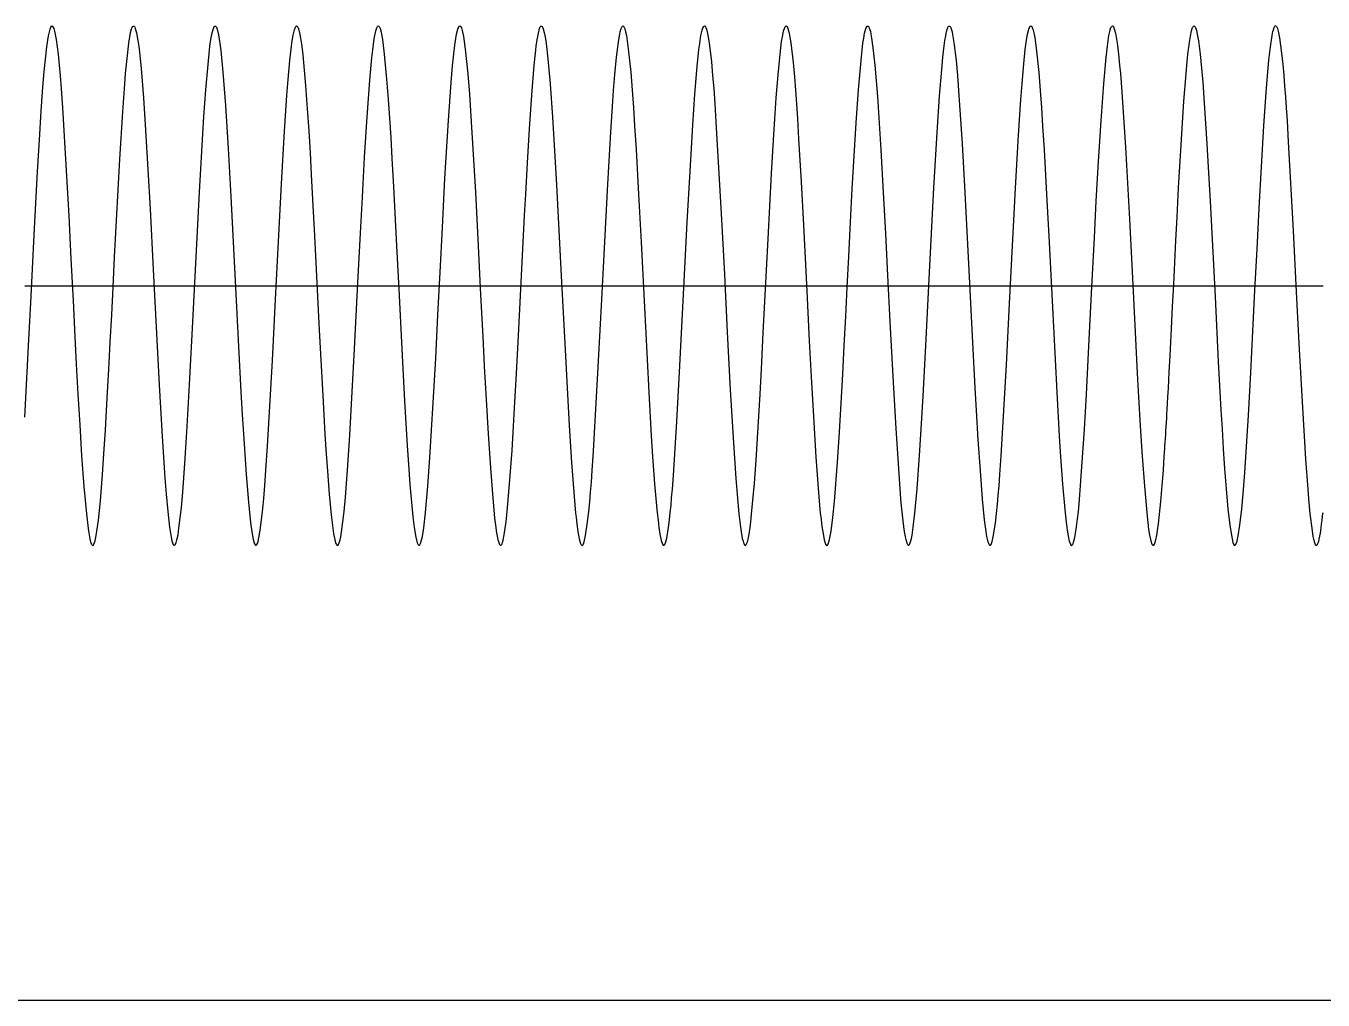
# Model space of a CAD drawing. Extents: x -1 to 557, y 51 to 285.
# Drawn here: x 514.69 to 536, y 237.7 to 253.7 of the extents above; entities that cross this region are included whole.
import ezdxf

# ---------------------------------------------------------------- set-up
doc = ezdxf.new("R2010")
doc.units = 0

msp = doc.modelspace()

# ---------------------------------------------------------------- linework, layer by layer
for p, q in [((515.059385, 253.534012), (515.084503, 253.644649)), ((515.084503, 253.644649), (515.097203, 253.676289)), ((515.097203, 253.676289), (515.107363, 253.691021)), ((515.107363, 253.691021), (515.116112, 253.695057)), ((515.116112, 253.695057), (515.121757, 253.69421)), ((515.121757, 253.69421), (515.127965, 253.689497)), ((515.127965, 253.689497), (515.133328, 253.6823)), ((515.133328, 253.6823), (515.13869, 253.67231)), ((515.13869, 253.67231), (515.14631, 253.652554)), ((515.14631, 253.652554), (515.158445, 253.608302)), ((516.409084, 253.585615), (516.424324, 253.646197)), ((516.424324, 253.646197), (516.434202, 253.671258)), ((516.434202, 253.671258), (516.442386, 253.685115)), ((516.442386, 253.685115), (516.455651, 253.694005)), ((516.455651, 253.694005), (516.465246, 253.691465)), ((516.465246, 253.691465), (516.47202, 253.684494)), ((516.47202, 253.684494), (516.477946, 253.673657)), ((516.477946, 253.673657), (516.485002, 253.655595)), ((516.485002, 253.655595), (516.503911, 253.584791)), ((517.748228, 253.580115), (517.768266, 253.655643)), ((517.768266, 253.655643), (517.77899, 253.6811)), ((517.77899, 253.6811), (517.786328, 253.690413)), ((517.786328, 253.690413), (517.792537, 253.694251)), ((517.792537, 253.694251), (517.802132, 253.693405)), ((517.802132, 253.693405), (517.810035, 253.686744)), ((517.810035, 253.686744), (517.817655, 253.673564)), ((517.817655, 253.673564), (517.828661, 253.642602)), ((517.828661, 253.642602), (517.852368, 253.548348)), ((519.080683, 253.545032), (519.100438, 253.629868)), ((519.100438, 253.629868), (519.116807, 253.676886)), ((519.116807, 253.676886), (519.12358, 253.687752)), ((519.12358, 253.687752), (519.127531, 253.691816)), ((519.127531, 253.691816), (519.134869, 253.695005)), ((519.134869, 253.695005), (519.141642, 253.694158)), ((519.141642, 253.694158), (519.147851, 253.689868)), ((519.147851, 253.689868), (519.153214, 253.682982)), ((519.153214, 253.682982), (519.158576, 253.67285)), ((519.158576, 253.67285), (519.167042, 253.649341)), ((519.167042, 253.649341), (519.190185, 253.555542)), ((520.437239, 253.617583), (520.452196, 253.664971)), ((520.452196, 253.664971), (520.462639, 253.685771)), ((520.462639, 253.685771), (520.469976, 253.692883)), ((520.469976, 253.692883), (520.476185, 253.694858)), ((520.476185, 253.694858), (520.48437, 253.6926)), ((520.48437, 253.6926), (520.491143, 253.685883)), ((520.491143, 253.685883), (520.497916, 253.674425)), ((520.497916, 253.674425), (520.50723, 253.650577)), ((520.50723, 253.650577), (520.523034, 253.59174)), ((521.764895, 253.559974), (521.784087, 253.642292)), ((521.784087, 253.642292), (521.794529, 253.669837)), ((521.794529, 253.669837), (521.801867, 253.684117)), ((521.801867, 253.684117), (521.81118, 253.693544)), ((521.81118, 253.693544), (521.816542, 253.694672)), ((521.816542, 253.694672), (521.825009, 253.691427)), ((521.825009, 253.691427), (521.834887, 253.680194)), ((521.834887, 253.680194), (521.843353, 253.662104)), ((521.843353, 253.662104), (521.8569, 253.617759)), ((523.108724, 253.578521), (523.128762, 253.654114)), ((523.128762, 253.654114), (523.139486, 253.679683)), ((523.139486, 253.679683), (523.146542, 253.689279)), ((523.146542, 253.689279), (523.15275, 253.693569)), ((523.15275, 253.693569), (523.162346, 253.693735)), ((523.162346, 253.693735), (523.17053, 253.687611)), ((523.17053, 253.687611), (523.17815, 253.67508)), ((523.17815, 253.67508), (523.188875, 253.647422)), ((523.188875, 253.647422), (523.205808, 253.586254)), ((524.452411, 253.600026), (524.467933, 253.652897)), ((524.467933, 253.652897), (524.482891, 253.685759)), ((524.482891, 253.685759), (524.490793, 253.69304)), ((524.490793, 253.69304), (524.497566, 253.694734)), ((524.497566, 253.694734), (524.506033, 253.691262)), ((524.506033, 253.691262), (524.513089, 253.683106)), ((524.513089, 253.683106), (524.519862, 253.670321)), ((524.519862, 253.670321), (524.529175, 253.645937)), ((524.529175, 253.645937), (524.541875, 253.598818)), ((525.780209, 253.53586), (525.799964, 253.6259)), ((525.799964, 253.6259), (525.810124, 253.657791)), ((525.810124, 253.657791), (525.823107, 253.684912)), ((525.823107, 253.684912), (525.831573, 253.69304)), ((525.831573, 253.69304), (525.838347, 253.694734)), ((525.838347, 253.694734), (525.846813, 253.691347)), ((525.846813, 253.691347), (525.854151, 253.683247)), ((525.854151, 253.683247), (525.860924, 253.670039)), ((525.860924, 253.670039), (525.870802, 253.641761)), ((525.870802, 253.641761), (525.889429, 253.570739)), ((527.137528, 253.610368), (527.155872, 253.668663)), ((527.155872, 253.668663), (527.162928, 253.683254)), ((527.162928, 253.683254), (527.171676, 253.693104)), ((527.171676, 253.693104), (527.176192, 253.694515)), ((527.176192, 253.694515), (527.184659, 253.692539)), ((527.184659, 253.692539), (527.194254, 253.684045)), ((527.194254, 253.684045), (527.200745, 253.671965)), ((527.200745, 253.671965), (527.208083, 253.651928)), ((527.208083, 253.651928), (527.228968, 253.576272)), ((528.478929, 253.616934), (528.494451, 253.664183)), ((528.494451, 253.664183), (528.509691, 253.69012)), ((528.509691, 253.69012), (528.517876, 253.69393)), ((528.517876, 253.69393), (528.528036, 253.690712)), ((528.528036, 253.690712), (528.53622, 253.680581)), ((528.53622, 253.680581), (528.545251, 253.660571)), ((528.545251, 253.660571), (528.562749, 253.60567)), ((529.808674, 253.572592), (529.82081, 253.621863)), ((529.82081, 253.621863), (529.83605, 253.667066)), ((529.83605, 253.667066), (529.84875, 253.689305)), ((529.84875, 253.689305), (529.854394, 253.693172)), ((529.854394, 253.693172), (529.865119, 253.692607)), ((529.865119, 253.692607), (529.874432, 253.683915)), ((529.874432, 253.683915), (529.883463, 253.666812)), ((529.883463, 253.666812), (529.896163, 253.631526)), ((529.896163, 253.631526), (529.90463, 253.598901)), ((531.14731, 253.559171), (531.167065, 253.643996)), ((531.167065, 253.643996), (531.176943, 253.669706)), ((531.176943, 253.669706), (531.184281, 253.683451)), ((531.184281, 253.683451), (531.193876, 253.693244)), ((531.193876, 253.693244), (531.200085, 253.694937)), ((531.200085, 253.694937), (531.207988, 253.692115)), ((531.207988, 253.692115), (531.215043, 253.684213)), ((531.215043, 253.684213), (531.222663, 253.669086)), ((531.222663, 253.669086), (531.23875, 253.623944)), ((531.23875, 253.623944), (531.249192, 253.580584)), ((532.496839, 253.606428), (532.503895, 253.632308)), ((532.503895, 253.632308), (532.516595, 253.667809)), ((532.516595, 253.667809), (532.528448, 253.68858)), ((532.528448, 253.68858), (532.534093, 253.693237)), ((532.534093, 253.693237), (532.543406, 253.694366)), ((532.543406, 253.694366), (532.550744, 253.689766)), ((532.550744, 253.689766), (532.558646, 253.678449)), ((532.558646, 253.678449), (532.571346, 253.647181)), ((532.571346, 253.647181), (532.589126, 253.575534)), ((533.841599, 253.616953), (533.857121, 253.667414)), ((533.857121, 253.667414), (533.864459, 253.68161)), ((533.864459, 253.68161), (533.870667, 253.689428)), ((533.870667, 253.689428), (533.88111, 253.694423)), ((533.88111, 253.694423), (533.890141, 253.691573)), ((533.890141, 253.691573), (533.898043, 253.682852)), ((533.898043, 253.682852), (533.905381, 253.669051)), ((533.905381, 253.669051), (533.911872, 253.652231)), ((533.911872, 253.652231), (533.921185, 253.620693)), ((533.921185, 253.620693), (533.934732, 253.560235)), ((535.177891, 253.605908), (535.185511, 253.633819)), ((535.185511, 253.633819), (535.199058, 253.670192)), ((535.199058, 253.670192), (535.210629, 253.690145)), ((535.210629, 253.690145), (535.21712, 253.694576)), ((535.21712, 253.694576), (535.221918, 253.695141)), ((535.221918, 253.695141), (535.228691, 253.692601)), ((535.228691, 253.692601), (535.235747, 253.685658)), ((535.235747, 253.685658), (535.241956, 253.674962)), ((535.241956, 253.674962), (535.250422, 253.653964)), ((535.250422, 253.653964), (535.263122, 253.609989)), ((515.031163, 253.349713), (515.059385, 253.534012)), ((515.158445, 253.608302), (515.183845, 253.472491)), ((515.183845, 253.472491), (515.215878, 253.233342)), ((516.349761, 253.162087), (516.379959, 253.411828)), ((516.379959, 253.411828), (516.409084, 253.585615)), ((516.503911, 253.584791), (516.5279, 253.456789)), ((516.5279, 253.456789), (516.541729, 253.358999)), ((517.712386, 253.362646), (517.727908, 253.470229)), ((517.727908, 253.470229), (517.748228, 253.580115)), ((517.852368, 253.548348), (517.864503, 253.479684)), ((517.864503, 253.479684), (517.875228, 253.405143)), ((519.05246, 253.365381), (519.064596, 253.451569)), ((519.064596, 253.451569), (519.080683, 253.545032)), ((519.190185, 253.555542), (519.21502, 253.403311)), ((520.385874, 253.30546), (520.411274, 253.485712)), ((520.411274, 253.485712), (520.437239, 253.617583)), ((520.523034, 253.59174), (520.544765, 253.472182)), ((520.544765, 253.472182), (520.575302, 253.232401)), ((521.723691, 253.285993), (521.740624, 253.415527)), ((521.740624, 253.415527), (521.764895, 253.559974)), ((521.8569, 253.617759), (521.877784, 253.523234)), ((521.877784, 253.523234), (521.891049, 253.43918)), ((521.891049, 253.43918), (521.906571, 253.314404)), ((523.072882, 253.362042), (523.088404, 253.468615)), ((523.088404, 253.468615), (523.108724, 253.578521)), ((523.205808, 253.586254), (523.215686, 253.53853)), ((523.215686, 253.53853), (523.224717, 253.486135)), ((523.224717, 253.486135), (523.235724, 253.408262)), ((523.235724, 253.408262), (523.26499, 253.155075)), ((524.392439, 253.181267), (524.422778, 253.431519)), ((524.422778, 253.431519), (524.444226, 253.564152)), ((524.444226, 253.564152), (524.452411, 253.600026)), ((524.541875, 253.598818), (524.553729, 253.538467)), ((524.553729, 253.538467), (524.585112, 253.319553)), ((525.759325, 253.405039), (525.780209, 253.53586)), ((525.889429, 253.570739), (525.900718, 253.508244)), ((525.900718, 253.508244), (525.914264, 253.415193)), ((525.914264, 253.415193), (525.950897, 253.105203)), ((527.079954, 253.234106), (527.105354, 253.440557)), ((527.105354, 253.440557), (527.11749, 253.514728)), ((527.11749, 253.514728), (527.137528, 253.610368)), ((527.228968, 253.576272), (527.240821, 253.512459)), ((527.240821, 253.512459), (527.25465, 253.417618)), ((527.25465, 253.417618), (527.292891, 253.093074)), ((528.409615, 253.128021), (528.441958, 253.412955)), ((528.441958, 253.412955), (528.454093, 253.495355)), ((528.454093, 253.495355), (528.469333, 253.577406)), ((528.469333, 253.577406), (528.478929, 253.616934)), ((528.562749, 253.60567), (528.573191, 253.558743)), ((528.573191, 253.558743), (528.584198, 253.496222)), ((528.584198, 253.496222), (528.606493, 253.335762)), ((529.776501, 253.370307), (529.788636, 253.458738)), ((529.788636, 253.458738), (529.801336, 253.535545)), ((529.801336, 253.535545), (529.808674, 253.572592)), ((529.90463, 253.598901), (529.913943, 253.553782)), ((529.913943, 253.553782), (529.934263, 253.424536)), ((529.934263, 253.424536), (529.970387, 253.12555)), ((531.10921, 253.310663), (531.12445, 253.42391)), ((531.12445, 253.42391), (531.14731, 253.559171)), ((531.249192, 253.580584), (531.263868, 253.500588)), ((531.263868, 253.500588), (531.286728, 253.331571)), ((532.457046, 253.36464), (532.482728, 253.53773)), ((532.482728, 253.53773), (532.496839, 253.606428)), ((532.589126, 253.575534), (532.617969, 253.411049)), ((532.617969, 253.411049), (532.633773, 253.288359)), ((533.793621, 253.339176), (533.806039, 253.430545)), ((533.806039, 253.430545), (533.822125, 253.528355)), ((533.822125, 253.528355), (533.841599, 253.616953)), ((533.934732, 253.560235), (533.953359, 253.44832)), ((533.953359, 253.44832), (533.98017, 253.229756)), ((535.137251, 253.353731), (535.164062, 253.537974)), ((535.164062, 253.537974), (535.177891, 253.605908)), ((535.263122, 253.609989), (535.284289, 253.499127)), ((535.284289, 253.499127), (535.319256, 253.24778)), ((515.007739, 253.147476), (515.031163, 253.349713)), ((515.215878, 253.233342), (515.234787, 253.050138)), ((516.541729, 253.358999), (516.5533, 253.264793)), ((516.5533, 253.264793), (516.564871, 253.156662)), ((517.680495, 253.064519), (517.703919, 253.295283)), ((517.703919, 253.295283), (517.712386, 253.362646)), ((517.875228, 253.405143), (517.888774, 253.294478)), ((517.888774, 253.294478), (517.924109, 252.938043)), ((519.026214, 253.12777), (519.045687, 253.311186)), ((519.045687, 253.311186), (519.05246, 253.365381)), ((519.21502, 253.403311), (519.236187, 253.221571)), ((519.236187, 253.221571), (519.283515, 252.714551)), ((520.370634, 253.172059), (520.385874, 253.30546)), ((520.575302, 253.232401), (520.615377, 252.818658)), ((521.698009, 253.038298), (521.723691, 253.285993)), ((521.906571, 253.314404), (521.948396, 252.907324)), ((523.040144, 253.049659), (523.065262, 253.299552)), ((523.065262, 253.299552), (523.072882, 253.362042)), ((524.585112, 253.319553), (524.625582, 252.934391)), ((525.71812, 253.029715), (525.746342, 253.305646)), ((525.746342, 253.305646), (525.759325, 253.405039)), ((527.047188, 252.893715), (527.079954, 253.234106)), ((528.606493, 253.335762), (528.636578, 253.051124)), ((529.75477, 253.182914), (529.776501, 253.370307)), ((531.084092, 253.071852), (531.10921, 253.310663)), ((531.286728, 253.331571), (531.32875, 252.932563)), ((532.435033, 253.176172), (532.457046, 253.36464)), ((532.633773, 253.288359), (532.646756, 253.17098)), ((533.76935, 253.118346), (533.786001, 253.276641)), ((533.786001, 253.276641), (533.793621, 253.339176)), ((533.98017, 253.229756), (534.02366, 252.77298)), ((535.112416, 253.134134), (535.137251, 253.353731)), ((535.319256, 253.24778), (535.33873, 253.062216)), ((514.988266, 252.94558), (515.007739, 253.147476)), ((515.234787, 253.050138), (515.250591, 252.873797)), ((516.325772, 252.914815), (516.349761, 253.162087)), ((516.564871, 253.156662), (516.579829, 252.997424)), ((516.579829, 252.997424), (516.618465, 252.513952)), ((517.645132, 252.644231), (517.680495, 253.064519)), ((518.998274, 252.816663), (519.026214, 253.12777)), ((520.337868, 252.805478), (520.370634, 253.172059)), ((521.674867, 252.76813), (521.698009, 253.038298)), ((522.999955, 252.560563), (523.040144, 253.049659)), ((523.26499, 253.155075), (523.301481, 252.746358)), ((524.365063, 252.897919), (524.392439, 253.181267)), ((525.680782, 252.575278), (525.71812, 253.029715)), ((525.950897, 253.105203), (525.971781, 252.880656)), ((527.292891, 253.093074), (527.31434, 252.859214)), ((528.367762, 252.643432), (528.409615, 253.128021)), ((528.636578, 253.051124), (528.67846, 252.534463)), ((529.735297, 252.978433), (529.75477, 253.182914)), ((529.970387, 253.12555), (529.992965, 252.880474)), ((531.05587, 252.749117), (531.084092, 253.071852)), ((532.396848, 252.750488), (532.435033, 253.176172)), ((532.646756, 253.17098), (532.658609, 253.053463)), ((532.658609, 253.053463), (532.670744, 252.914127)), ((533.750441, 252.910648), (533.76935, 253.118346)), ((535.072764, 252.678645), (535.112416, 253.134134)), ((535.33873, 253.062216), (535.354534, 252.884825)), ((514.972179, 252.755766), (514.988266, 252.94558)), ((515.250591, 252.873797), (515.266678, 252.667871)), ((516.311661, 252.744517), (516.325772, 252.914815)), ((517.924109, 252.938043), (517.966837, 252.388667)), ((518.977671, 252.554053), (518.998274, 252.816663)), ((520.294237, 252.20478), (520.337868, 252.805478)), ((520.615377, 252.818658), (520.640777, 252.49283)), ((521.63053, 252.143559), (521.674867, 252.76813)), ((521.948396, 252.907324), (521.974643, 252.574065)), ((524.343614, 252.634854), (524.365063, 252.897919)), ((524.625582, 252.934391), (524.649853, 252.640589)), ((525.971781, 252.880656), (525.988997, 252.667827)), ((527.016934, 252.515326), (527.047188, 252.893715)), ((527.31434, 252.859214), (527.33212, 252.637709)), ((529.700245, 252.542245), (529.735297, 252.978433)), ((529.992965, 252.880474), (530.018083, 252.553667)), ((531.32875, 252.932563), (531.353304, 252.636473)), ((532.670744, 252.914127), (532.688242, 252.690269)), ((533.715643, 252.460555), (533.750441, 252.910648)), ((534.02366, 252.77298), (534.050189, 252.425621)), ((535.354534, 252.884825), (535.368927, 252.707268)), ((514.938877, 252.294223), (514.961172, 252.612874)), ((514.961172, 252.612874), (514.972179, 252.755766)), ((515.266678, 252.667871), (515.288691, 252.351907)), ((516.278698, 252.282647), (516.311661, 252.744517)), ((517.613608, 252.207244), (517.645132, 252.644231)), ((518.938697, 251.967917), (518.977671, 252.554053)), ((519.283515, 252.714551), (519.311455, 252.335434)), ((521.974643, 252.574065), (522.005123, 252.118485)), ((522.961658, 252.005136), (522.999955, 252.560563)), ((523.301481, 252.746358), (523.341754, 252.196996)), ((524.330632, 252.458172), (524.343614, 252.634854)), ((524.649853, 252.640589), (524.670456, 252.357893)), ((525.645674, 252.070363), (525.680782, 252.575278)), ((525.988997, 252.667827), (526.007059, 252.416898)), ((527.33212, 252.637709), (527.348206, 252.41608)), ((528.329323, 252.102514), (528.367762, 252.643432)), ((530.018083, 252.553667), (530.070322, 251.761323)), ((531.035832, 252.486459), (531.05587, 252.749117)), ((531.353304, 252.636473), (531.373906, 252.353774)), ((532.353047, 252.137228), (532.396848, 252.750488)), ((532.688242, 252.690269), (532.753548, 251.704264)), ((535.029132, 252.05301), (535.072764, 252.678645)), ((535.368927, 252.707268), (535.382474, 252.529621)), ((515.288691, 252.351907), (515.352332, 251.323037)), ((516.618465, 252.513952), (516.653037, 251.985364)), ((517.966837, 252.388667), (518.012021, 251.68141)), ((520.640777, 252.49283), (520.662508, 252.178638)), ((524.297669, 251.949949), (524.330632, 252.458172)), ((524.670456, 252.357893), (524.690493, 252.052128)), ((526.007059, 252.416898), (526.032177, 252.02337)), ((526.992381, 252.161595), (527.016934, 252.515326)), ((527.348206, 252.41608), (527.364575, 252.17134)), ((528.67846, 252.534463), (528.736287, 251.658903)), ((529.666039, 252.032555), (529.700245, 252.542245)), ((530.997563, 251.900273), (531.035832, 252.486459)), ((531.373906, 252.353774), (531.393944, 252.048006)), ((533.674438, 251.828431), (533.715643, 252.460555)), ((534.050189, 252.425621), (534.072484, 252.092715)), ((535.382474, 252.529621), (535.395174, 252.351917)), ((535.395174, 252.351917), (535.409003, 252.13913)), ((514.909018, 251.824021), (514.938877, 252.294223)), ((516.231002, 251.505786), (516.278698, 252.282647)), ((517.595264, 251.921119), (517.613608, 252.207244)), ((519.311455, 252.335434), (519.335162, 251.974672)), ((520.252722, 251.537966), (520.294237, 252.20478)), ((520.662508, 252.178638), (520.682264, 251.86433)), ((521.574057, 251.194317), (521.63053, 252.143559)), ((523.341754, 252.196996), (523.3704, 251.734905)), ((526.976576, 251.913073), (526.992381, 252.161595)), ((527.364575, 252.17134), (527.384895, 251.842899)), ((532.312153, 251.470374), (532.353047, 252.137228)), ((535.409003, 252.13913), (535.429605, 251.793747)), ((516.653037, 251.985364), (516.72729, 250.690504)), ((517.541613, 250.965885), (517.595264, 251.921119)), ((518.888517, 251.100245), (518.938697, 251.967917)), ((519.335162, 251.974672), (519.356893, 251.613795)), ((522.005123, 252.118485), (522.072969, 250.967615)), ((522.928271, 251.449376), (522.961658, 252.005136)), ((524.248647, 251.098615), (524.297669, 251.949949)), ((524.690493, 252.052128), (524.713918, 251.663754)), ((525.61621, 251.589539), (525.645674, 252.070363)), ((526.032177, 252.02337), (526.112582, 250.61509)), ((528.296162, 251.561232), (528.329323, 252.102514)), ((529.608297, 251.037607), (529.666039, 252.032555)), ((531.393944, 252.048006), (531.417368, 251.659635)), ((534.072484, 252.092715), (534.093087, 251.759704)), ((534.988492, 251.378601), (535.029132, 252.05301)), ((514.878876, 251.306155), (514.909018, 251.824021)), ((520.682264, 251.86433), (520.702584, 251.51729)), ((523.3704, 251.734905), (523.406581, 251.087101)), ((526.939718, 251.272646), (526.976576, 251.913073)), ((527.384895, 251.842899), (527.425564, 251.133105)), ((530.070322, 251.761323), (530.115365, 250.959956)), ((530.94792, 251.03257), (530.997563, 251.900273)), ((532.753548, 251.704264), (532.819588, 250.519224)), ((533.628747, 251.033719), (533.674438, 251.828431)), ((534.093087, 251.759704), (534.1151, 251.377722)), ((535.429605, 251.793747), (535.509982, 250.335657)), ((516.175997, 250.501726), (516.231002, 251.505786)), ((518.012021, 251.68141), (518.055878, 250.892681)), ((519.356893, 251.613795), (519.377495, 251.252842)), ((520.216315, 250.883964), (520.252722, 251.537966)), ((520.702584, 251.51729), (520.728266, 251.051624)), ((524.713918, 251.663754), (524.754642, 250.93449)), ((525.595043, 251.214438), (525.61621, 251.589539)), ((528.265851, 251.019778), (528.296162, 251.561232)), ((528.736287, 251.658903), (528.775742, 250.960689)), ((531.417368, 251.659635), (531.458036, 250.930368)), ((514.850626, 250.786658), (514.878876, 251.306155)), ((515.352332, 251.323037), (515.392774, 250.576563)), ((522.899738, 250.934262), (522.928271, 251.449376)), ((532.276057, 250.816356), (532.312153, 251.470374)), ((534.1151, 251.377722), (534.145269, 250.814712)), ((534.95169, 250.703969), (534.988492, 251.378601)), ((518.838395, 250.152541), (518.888517, 251.100245)), ((519.377495, 251.252842), (519.399509, 250.842124)), ((521.530567, 250.383722), (521.574057, 251.194317)), ((523.406581, 251.087101), (523.4847, 249.591021)), ((524.198524, 250.150911), (524.248647, 251.098615)), ((525.555588, 250.4703), (525.595043, 251.214438)), ((526.883105, 250.200836), (526.939718, 251.272646)), ((527.425564, 251.133105), (527.463071, 250.423613)), ((517.431292, 248.834735), (517.541613, 250.965885)), ((518.055878, 250.892681), (518.127647, 249.507321)), ((520.185327, 250.290776), (520.216315, 250.883964)), ((520.728266, 251.051624), (520.778812, 250.085945)), ((522.072969, 250.967615), (522.119225, 250.085073)), ((522.881112, 250.580923), (522.899738, 250.934262)), ((524.754642, 250.93449), (524.795706, 250.143904)), ((528.237037, 250.474305), (528.265851, 251.019778)), ((528.775742, 250.960689), (528.811104, 250.286749)), ((529.530573, 249.542577), (529.608297, 251.037607)), ((530.115365, 250.959956), (530.187416, 249.574606)), ((530.898051, 250.084852), (530.94792, 251.03257)), ((531.458036, 250.930368), (531.4991, 250.139782)), ((533.603065, 250.554198), (533.628747, 251.033719)), ((514.823533, 250.264894), (514.850626, 250.786658)), ((516.72729, 250.690504), (516.778485, 249.697599)), ((519.399509, 250.842124), (519.43013, 250.248143)), ((532.24521, 250.223162), (532.276057, 250.816356)), ((534.145269, 250.814712), (534.226041, 249.244572)), ((534.916892, 250.02923), (534.95169, 250.703969)), ((515.392774, 250.576563), (515.429012, 249.869261)), ((516.144868, 249.895555), (516.175997, 250.501726)), ((522.785862, 248.712853), (522.881112, 250.580923)), ((525.500866, 249.39359), (525.555588, 250.4703)), ((526.112582, 250.61509), (526.164115, 249.61229)), ((527.463071, 250.423613), (527.518161, 249.339883)), ((528.208165, 249.908518), (528.237037, 250.474305)), ((532.819588, 250.519224), (532.869146, 249.550697)), ((533.583309, 250.168852), (533.603065, 250.554198)), ((514.79531, 249.707407), (514.823533, 250.264894)), ((519.43013, 250.248143), (519.508954, 248.699943)), ((520.144123, 249.476868), (520.185327, 250.290776)), ((521.493341, 249.653292), (521.530567, 250.383722)), ((528.811104, 250.286749), (528.846128, 249.595466)), ((532.204062, 249.409248), (532.24521, 250.223162)), ((535.509982, 250.335657), (535.561262, 249.328027)), ((518.790417, 249.204724), (518.838395, 250.152541)), ((520.778812, 250.085945), (520.820157, 249.266703)), ((522.119225, 250.085073), (522.159978, 249.277667)), ((524.150546, 249.203097), (524.198524, 250.150911)), ((524.795706, 250.143904), (524.866374, 248.754684)), ((526.80428, 248.652636), (526.883105, 250.200836)), ((530.850102, 249.137035), (530.898051, 250.084852)), ((531.4991, 250.139782), (531.569768, 248.750562)), ((533.565247, 249.809521), (533.583309, 250.168852)), ((534.882913, 249.354446), (534.916892, 250.02923)), ((515.429012, 249.869261), (515.46333, 249.186747)), ((516.120315, 249.4073), (516.144868, 249.895555)), ((528.182765, 249.402195), (528.208165, 249.908518)), ((533.547185, 249.449042), (533.565247, 249.809521)), ((514.772733, 249.258141), (514.79531, 249.707407)), ((516.778485, 249.697599), (516.826434, 248.749782)), ((521.457725, 248.945578), (521.493341, 249.653292)), ((523.4847, 249.591021), (523.540975, 248.481981)), ((526.164115, 249.61229), (526.212121, 248.664476)), ((528.846128, 249.595466), (528.884059, 248.843274)), ((530.187416, 249.574606), (530.241998, 248.497886)), ((514.669, 249.429), (536.002, 249.429)), ((516.097455, 248.952225), (516.120315, 249.4073)), ((518.127647, 249.507321), (518.182314, 248.430601)), ((520.088977, 248.393148), (520.144123, 249.476868)), ((525.429238, 248.00822), (525.500866, 249.39359)), ((528.158494, 248.921097), (528.182765, 249.402195)), ((529.48014, 248.549494), (529.530573, 249.542577)), ((532.148775, 248.325528), (532.204062, 249.409248)), ((532.869146, 249.550697), (532.913794, 248.666433)), ((533.529122, 249.088865), (533.547185, 249.449042)), ((514.75213, 248.846571), (514.772733, 249.258141)), ((515.46333, 249.186747), (515.493471, 248.590742)), ((518.738799, 248.201924), (518.790417, 249.204724)), ((520.820157, 249.266703), (520.864946, 248.388197)), ((522.159978, 249.277667), (522.194607, 248.59263)), ((524.098617, 248.194837), (524.150546, 249.203097)), ((527.518161, 249.339883), (527.559393, 248.525975)), ((534.226041, 249.244572), (534.280284, 248.182642)), ((534.848821, 248.67967), (534.882913, 249.354446)), ((535.561262, 249.328027), (535.609663, 248.379149)), ((516.074312, 248.499572), (516.097455, 248.952225)), ((521.421403, 248.237901), (521.457725, 248.945578)), ((530.797975, 248.127915), (530.850102, 249.137035)), ((533.510496, 248.721234), (533.529122, 249.088865)), ((514.731528, 248.4436), (514.75213, 248.846571)), ((516.826434, 248.749782), (516.876388, 247.802069)), ((517.383286, 247.906575), (517.431292, 248.834735)), ((524.866374, 248.754684), (524.922677, 247.682944)), ((528.134223, 248.447195), (528.158494, 248.921097)), ((528.884059, 248.843274), (528.931274, 247.937835)), ((531.569768, 248.750562), (531.626071, 247.678822)), ((533.4882, 248.284789), (533.510496, 248.721234)), ((515.493471, 248.590742), (515.516613, 248.141589)), ((519.508954, 248.699943), (519.56537, 247.628113)), ((522.194607, 248.59263), (522.220007, 248.105882)), ((522.748608, 247.986191), (522.785862, 248.712853)), ((526.212121, 248.664476), (526.262413, 247.716783)), ((526.773715, 248.058649), (526.80428, 248.652636)), ((527.559393, 248.525975), (527.590494, 247.932792)), ((529.430553, 247.616369), (529.48014, 248.549494)), ((532.913794, 248.666433), (532.948874, 247.989715)), ((534.813684, 248.004945), (534.848821, 248.67967)), ((514.708668, 248.008899), (514.731528, 248.4436)), ((516.050888, 248.050517), (516.074312, 248.499572)), ((518.182314, 248.430601), (518.221655, 247.686455)), ((520.051356, 247.683662), (520.088977, 248.393148)), ((520.864946, 248.388197), (520.910751, 247.539993)), ((523.540975, 248.481981), (523.585312, 247.645907)), ((528.109388, 247.97333), (528.134223, 248.447195)), ((530.241998, 248.497886), (530.281114, 247.753729)), ((532.112312, 247.640107), (532.148775, 248.325528)), ((535.609663, 248.379149), (535.661479, 247.430451)), ((515.516613, 248.141589), (515.543425, 247.646351)), ((518.657857, 246.793674), (518.738799, 248.201924)), ((521.381469, 247.503655), (521.421403, 248.237901)), ((522.220007, 248.105882), (522.249781, 247.557691)), ((524.013048, 246.713297), (524.098617, 248.194837)), ((530.710628, 246.633935), (530.797975, 248.127915)), ((533.473807, 248.010218), (533.4882, 248.284789)), ((534.280284, 248.182642), (534.312034, 247.587425)), ((514.668, 247.269), (514.708668, 248.008899)), ((516.02577, 247.588203), (516.050888, 248.050517)), ((517.338977, 247.11573), (517.383286, 247.906575)), ((522.723208, 247.516881), (522.748608, 247.986191)), ((525.38428, 247.198243), (525.429238, 248.00822)), ((526.751702, 247.647929), (526.773715, 248.058649)), ((527.590494, 247.932792), (527.627098, 247.278802)), ((528.083423, 247.499524), (528.109388, 247.97333)), ((528.931274, 247.937835), (528.979929, 247.085609)), ((532.948874, 247.989715), (532.970041, 247.599509)), ((533.459414, 247.744162), (533.473807, 248.010218)), ((534.774229, 247.296937), (534.813684, 248.004945)), ((516.876388, 247.802069), (516.925099, 246.950715)), ((518.221655, 247.686455), (518.242822, 247.311348)), ((520.010378, 246.973882), (520.051356, 247.683662)), ((524.922677, 247.682944), (524.963938, 246.963639)), ((526.262413, 247.716783), (526.312959, 246.849131)), ((530.281114, 247.753729), (530.301998, 247.378614)), ((531.626071, 247.678822), (531.66736, 246.95952)), ((533.451794, 247.603243), (533.459414, 247.744162)), ((515.543425, 247.646351), (515.572352, 247.141306)), ((515.995036, 247.057922), (516.02577, 247.588203)), ((519.56537, 247.628113), (519.602003, 246.987675)), ((520.910751, 247.539993), (520.954467, 246.79806)), ((521.326153, 246.60458), (521.381469, 247.503655)), ((522.249781, 247.557691), (522.282632, 246.996267)), ((522.700348, 247.12072), (522.723208, 247.516881)), ((523.585312, 247.645907), (523.614776, 247.132909)), ((526.731382, 247.28697), (526.751702, 247.647929)), ((528.055765, 247.025817), (528.083423, 247.499524)), ((529.399593, 247.07492), (529.430553, 247.616369)), ((532.07963, 247.072186), (532.112312, 247.640107)), ((532.970041, 247.599509), (532.997416, 247.12458)), ((533.440505, 247.399832), (533.445867, 247.495096)), ((533.445867, 247.495096), (533.451794, 247.603243)), ((534.312034, 247.587425), (534.323323, 247.383881)), ((518.242822, 247.311348), (518.272004, 246.830509)), ((526.709651, 246.926081), (526.731382, 247.28697)), ((527.627098, 247.278802), (527.669008, 246.612016)), ((530.301998, 247.378614), (530.330841, 246.89775)), ((533.427805, 247.179753), (533.432038, 247.251228)), ((533.432038, 247.251228), (533.435707, 247.316038)), ((533.435707, 247.316038), (533.440505, 247.399832)), ((534.323323, 247.383881), (534.341103, 247.078537)), ((534.713721, 246.361687), (534.774229, 247.296937)), ((535.661479, 247.430451), (535.713323, 246.581713)), ((515.572352, 247.141306), (515.604187, 246.636436)), ((515.970483, 246.666531), (515.995036, 247.057922)), ((517.317811, 246.766596), (517.338977, 247.11573)), ((522.675795, 246.724667), (522.700348, 247.12072)), ((523.614776, 247.132909), (523.654202, 246.523219)), ((525.326594, 246.309548), (525.38428, 247.198243)), ((528.023592, 246.529753), (528.055765, 247.025817)), ((528.979929, 247.085609), (529.028669, 246.337357)), ((529.372218, 246.638057), (529.399593, 247.07492)), ((532.02248, 246.22521), (532.07963, 247.072186)), ((532.997416, 247.12458), (533.028602, 246.630669)), ((533.415951, 246.985502), (533.419903, 247.048065)), ((533.419903, 247.048065), (533.423854, 247.111768)), ((533.423854, 247.111768), (533.427805, 247.179753)), ((534.341103, 247.078537), (534.361706, 246.748873)), ((516.925099, 246.950715), (516.957724, 246.442473)), ((518.272004, 246.830509), (518.306661, 246.325557)), ((519.602003, 246.987675), (519.617525, 246.739145)), ((519.989776, 246.645455), (520.010378, 246.973882)), ((522.282632, 246.996267), (522.319744, 246.435119)), ((524.963938, 246.963639), (524.985952, 246.62151)), ((526.312959, 246.849131), (526.352386, 246.263026)), ((526.686227, 246.565305), (526.709651, 246.926081)), ((530.330841, 246.89775), (530.364765, 246.392748)), ((531.66736, 246.95952), (531.689374, 246.617391)), ((533.403816, 246.793114), (533.407767, 246.855313)), ((533.407767, 246.855313), (533.412, 246.92137)), ((533.412, 246.92137), (533.415951, 246.985502)), ((515.604187, 246.636436), (515.641271, 246.131944)), ((515.947059, 246.32763), (515.970483, 246.666531)), ((517.300595, 246.506435), (517.317811, 246.766596)), ((518.63274, 246.400161), (518.657857, 246.793674)), ((519.617525, 246.739145), (519.641796, 246.385388)), ((519.973124, 246.400729), (519.989776, 246.645455)), ((520.954467, 246.79806), (520.97902, 246.420176)), ((521.292766, 246.136241), (521.326153, 246.60458)), ((522.647009, 246.310709), (522.675795, 246.724667)), ((523.992446, 246.393743), (524.013048, 246.713297)), ((524.985952, 246.62151), (525.018718, 246.173003)), ((527.669008, 246.612016), (527.711596, 246.029583)), ((529.332001, 246.093589), (529.372218, 246.638057)), ((530.69059, 246.326821), (530.710628, 246.633935)), ((531.689374, 246.617391), (531.722168, 246.168887)), ((533.028602, 246.630669), (533.064839, 246.137114)), ((533.377005, 246.399422), (533.392527, 246.62393)), ((533.392527, 246.62393), (533.400994, 246.752333)), ((533.400994, 246.752333), (533.403816, 246.793114)), ((534.361706, 246.748873), (534.384001, 246.419308)), ((516.957724, 246.442473), (516.970424, 246.265777)), ((517.283662, 246.270836), (517.300595, 246.506435)), ((518.614395, 246.149254), (518.63274, 246.400161)), ((519.641796, 246.385388), (519.671458, 246.006951)), ((519.956756, 246.17912), (519.973124, 246.400729)), ((520.97902, 246.420176), (520.985793, 246.326405)), ((522.319744, 246.435119), (522.357957, 245.939512)), ((523.654202, 246.523219), (523.695943, 245.968811)), ((523.978617, 246.200322), (523.992446, 246.393743)), ((526.658569, 246.186151), (526.686227, 246.565305)), ((527.972538, 245.883307), (528.023592, 246.529753)), ((530.364765, 246.392748), (530.401623, 245.924372)), ((533.358096, 246.148194), (533.377005, 246.399422)), ((534.384001, 246.419308), (534.409119, 246.08993)), ((535.713323, 246.581713), (535.748431, 246.089724)), ((515.911668, 245.895373), (515.947059, 246.32763)), ((516.970424, 246.265777), (516.991591, 246.002676)), ((517.265035, 246.035364), (517.283662, 246.270836)), ((518.306661, 246.325557), (518.343208, 245.871053)), ((519.938693, 245.957641), (519.956756, 246.17912)), ((520.985793, 246.326405), (520.997929, 246.16538)), ((520.997929, 246.16538), (521.012322, 245.988026)), ((522.60174, 245.778134), (522.647009, 246.310709)), ((523.965917, 246.040147), (523.978617, 246.200322)), ((525.018718, 246.173003), (525.054927, 245.752791)), ((525.309942, 246.084459), (525.326594, 246.309548)), ((526.352386, 246.263026), (526.37327, 246.000452)), ((526.612679, 245.678995), (526.658569, 246.186151)), ((529.028669, 246.337357), (529.060278, 245.926171)), ((530.677043, 246.142505), (530.69059, 246.326821)), ((531.722168, 246.168887), (531.757925, 245.753448)), ((532.004983, 245.992758), (532.02248, 246.22521)), ((534.687757, 246.011856), (534.713721, 246.361687)), ((515.641271, 246.131944), (515.681262, 245.684489)), ((516.991591, 246.002676), (517.018119, 245.719235)), ((517.24274, 245.787076), (517.265035, 246.035364)), ((518.596897, 245.936453), (518.614395, 246.149254)), ((519.671458, 246.006951), (519.703546, 245.663859)), ((519.916398, 245.722491), (519.938693, 245.957641)), ((521.012322, 245.988026), (521.028127, 245.810799)), ((521.253904, 245.702906), (521.292766, 246.136241)), ((523.695943, 245.968811), (523.720779, 245.693309)), ((523.952088, 245.880062), (523.965917, 246.040147)), ((525.298371, 245.942326), (525.309942, 246.084459)), ((526.37327, 246.000452), (526.402988, 245.682317)), ((527.711596, 246.029583), (527.73502, 245.754987)), ((529.296216, 245.695413), (529.332001, 246.093589)), ((530.651079, 245.838563), (530.664625, 245.990489)), ((530.664625, 245.990489), (530.677043, 246.142505)), ((531.992283, 245.845912), (532.004983, 245.992758)), ((533.064839, 246.137114), (533.103278, 245.702602)), ((533.335518, 245.883156), (533.358096, 246.148194)), ((534.409119, 246.08993), (534.438865, 245.761009)), ((534.666025, 245.764943), (534.687757, 246.011856)), ((535.748431, 246.089724), (535.761978, 245.928826)), ((515.879946, 245.579454), (515.911668, 245.895373)), ((517.202918, 245.445988), (517.24274, 245.787076)), ((518.343208, 245.871053), (518.370302, 245.595014)), ((518.575731, 245.713551), (518.596897, 245.936453)), ((521.028127, 245.810799), (521.046189, 245.633795)), ((522.357957, 245.939512), (522.381663, 245.679893)), ((522.578034, 245.54941), (522.60174, 245.778134)), ((523.936848, 245.720116), (523.952088, 245.880062)), ((525.054927, 245.752791), (525.07948, 245.522131)), ((525.275794, 245.702372), (525.287647, 245.822305)), ((525.287647, 245.822305), (525.298371, 245.942326)), ((527.73502, 245.754987), (527.740947, 245.697533)), ((527.94742, 245.622345), (527.972538, 245.883307)), ((529.060278, 245.926171), (529.071285, 245.805995)), ((529.071285, 245.805995), (529.091605, 245.613754)), ((530.401623, 245.924372), (530.435546, 245.583547)), ((530.636121, 245.686778), (530.651079, 245.838563)), ((531.757925, 245.753448), (531.779374, 245.547101)), ((531.980429, 245.72205), (531.992283, 245.845912)), ((533.2966, 245.517972), (533.335518, 245.883156)), ((534.438865, 245.761009), (534.473945, 245.458848)), ((534.635122, 245.496228), (534.666025, 245.764943)), ((535.761978, 245.928826), (535.785967, 245.683293)), ((515.681262, 245.684489), (515.709484, 245.440802)), ((515.855957, 245.396219), (515.879946, 245.579454)), ((517.018119, 245.719235), (517.047978, 245.462548)), ((518.370302, 245.595014), (518.382437, 245.49552)), ((518.538223, 245.412708), (518.575731, 245.713551)), ((519.703546, 245.663859), (519.729511, 245.44481)), ((519.873161, 245.380774), (519.916398, 245.722491)), ((521.046189, 245.633795), (521.068484, 245.457282)), ((521.224553, 245.451122), (521.253904, 245.702906)), ((522.381663, 245.679893), (522.389001, 245.611378)), ((522.389001, 245.611378), (522.40283, 245.496971)), ((522.547046, 245.335316), (522.578034, 245.54941)), ((523.720779, 245.693309), (523.727552, 245.628494)), ((523.727552, 245.628494), (523.741099, 245.514823)), ((523.883621, 245.323894), (523.918221, 245.552739)), ((523.918221, 245.552739), (523.936848, 245.720116)), ((525.07948, 245.522131), (525.088511, 245.454835)), ((525.246725, 245.456842), (525.262811, 245.58258)), ((525.262811, 245.58258), (525.275794, 245.702372)), ((526.402988, 245.682317), (526.428106, 245.464495)), ((526.592642, 245.497142), (526.612679, 245.678995)), ((527.740947, 245.697533), (527.752518, 245.591545)), ((527.752518, 245.591545), (527.767193, 245.473839)), ((527.918182, 245.396042), (527.94742, 245.622345)), ((529.091605, 245.613754), (529.115594, 245.424465)), ((529.269122, 245.462165), (529.296216, 245.695413)), ((530.435546, 245.583547), (530.454737, 245.429073)), ((530.582301, 245.302668), (530.617777, 245.526933)), ((530.617777, 245.526933), (530.636121, 245.686778)), ((531.779374, 245.547101), (531.785301, 245.49859)), ((531.950796, 245.468784), (531.967165, 245.598321)), ((531.967165, 245.598321), (531.980429, 245.72205)), ((533.103278, 245.702602), (533.127831, 245.480708)), ((535.785967, 245.683293), (535.814669, 245.445981)), ((535.978075, 245.514272), (535.985978, 245.577798)), ((535.985978, 245.577798), (535.993033, 245.640231)), ((535.993033, 245.640231), (535.998113, 245.687574)), ((535.998113, 245.687574), (536.000935, 245.703547)), ((515.709484, 245.440802), (515.720208, 245.370932)), ((515.720208, 245.370932), (515.739964, 245.268827)), ((515.838459, 245.294732), (515.855957, 245.396219)), ((517.047978, 245.462548), (517.073943, 245.299268)), ((517.170745, 245.256015), (517.187396, 245.339254)), ((517.187396, 245.339254), (517.202918, 245.445988)), ((518.382437, 245.49552), (518.403604, 245.355877)), ((518.403604, 245.355877), (518.427875, 245.238927)), ((518.517339, 245.286786), (518.538223, 245.412708)), ((519.729511, 245.44481), (519.742775, 245.359139)), ((519.742775, 245.359139), (519.763659, 245.255665)), ((519.861026, 245.303849), (519.873161, 245.380774)), ((521.068484, 245.457282), (521.095013, 245.297285)), ((521.185324, 245.234852), (521.20254, 245.311577)), ((521.20254, 245.311577), (521.224553, 245.451122)), ((522.40283, 245.496971), (522.421457, 245.371839)), ((522.421457, 245.371839), (522.444035, 245.25779)), ((522.530394, 245.251556), (522.547046, 245.335316)), ((523.741099, 245.514823), (523.758879, 245.38959)), ((523.758879, 245.38959), (523.78061, 245.27312)), ((523.861325, 245.221727), (523.883621, 245.323894)), ((525.088511, 245.454835), (525.105727, 245.3475)), ((525.105727, 245.3475), (525.128304, 245.241814)), ((525.216922, 245.284258), (525.246725, 245.456842)), ((526.428106, 245.464495), (526.439113, 245.387457)), ((526.439113, 245.387457), (526.451531, 245.314872)), ((526.451531, 245.314872), (526.458868, 245.279033)), ((526.554824, 245.265791), (526.570911, 245.348281)), ((526.570911, 245.348281), (526.592642, 245.497142)), ((527.767193, 245.473839), (527.785255, 245.356627)), ((527.785255, 245.356627), (527.805858, 245.253289)), ((527.892782, 245.258425), (527.918182, 245.396042)), ((529.115594, 245.424465), (529.134785, 245.306553)), ((529.134785, 245.306553), (529.144662, 245.261795)), ((529.238925, 245.277752), (529.248802, 245.329396)), ((529.248802, 245.329396), (529.269122, 245.462165)), ((530.454737, 245.429073), (530.473928, 245.310926)), ((530.473928, 245.310926), (530.483524, 245.265477)), ((531.785301, 245.49859), (531.797154, 245.413567)), ((531.797154, 245.413567), (531.812959, 245.320048)), ((531.812959, 245.320048), (531.83215, 245.235031)), ((531.92105, 245.292435), (531.950796, 245.468784)), ((533.127831, 245.480708), (533.135451, 245.425274)), ((533.135451, 245.425274), (533.151255, 245.330882)), ((533.151255, 245.330882), (533.171858, 245.237054)), ((533.253984, 245.256121), (533.270353, 245.333026)), ((533.270353, 245.333026), (533.282206, 245.406833)), ((533.282206, 245.406833), (533.2966, 245.517972)), ((534.473945, 245.458848), (534.5053, 245.268983)), ((534.58912, 245.231972), (534.608876, 245.322498)), ((534.608876, 245.322498), (534.635122, 245.496228)), ((535.814669, 245.445981), (535.835836, 245.309202)), ((535.835836, 245.309202), (535.844867, 245.266067)), ((535.937153, 245.264046), (535.956909, 245.36704)), ((535.956909, 245.36704), (535.968762, 245.445952)), ((535.968762, 245.445952), (535.978075, 245.514272)), ((515.739964, 245.268827), (515.757462, 245.202615)), ((515.757462, 245.202615), (515.766211, 245.182775)), ((515.766211, 245.182775), (515.772702, 245.172276)), ((515.772702, 245.172276), (515.781733, 245.164882)), ((515.781733, 245.164882), (515.787659, 245.164317)), ((515.787659, 245.164317), (515.796126, 245.169454)), ((515.796126, 245.169454), (515.806851, 245.18492)), ((515.806851, 245.18492), (515.817857, 245.211787)), ((515.817857, 245.211787), (515.826324, 245.241101)), ((515.826324, 245.241101), (515.838459, 245.294732)), ((517.073943, 245.299268), (517.086925, 245.241128)), ((517.086925, 245.241128), (517.103858, 245.189278)), ((517.103858, 245.189278), (517.112607, 245.172401)), ((517.112607, 245.172401), (517.118816, 245.166333)), ((517.118816, 245.166333), (517.124178, 245.164358)), ((517.124178, 245.164358), (517.132363, 245.165769)), ((517.132363, 245.165769), (517.140829, 245.173107)), ((517.140829, 245.173107), (517.148167, 245.185496)), ((517.148167, 245.185496), (517.157763, 245.209654)), ((517.157763, 245.209654), (517.170745, 245.256015)), ((518.427875, 245.238927), (518.444526, 245.188039)), ((518.444526, 245.188039), (518.45271, 245.172573)), ((518.45271, 245.172573), (518.458919, 245.166506)), ((518.458919, 245.166506), (518.464564, 245.16453)), ((518.464564, 245.16453), (518.473595, 245.166788)), ((518.473595, 245.166788), (518.484037, 245.177625)), ((518.484037, 245.177625), (518.492221, 245.194276)), ((518.492221, 245.194276), (518.502664, 245.225202)), ((518.502664, 245.225202), (518.517339, 245.286786)), ((519.763659, 245.255665), (519.780875, 245.196147)), ((519.780875, 245.196147), (519.790753, 245.176956)), ((519.790753, 245.176956), (519.798655, 245.167671)), ((519.798655, 245.167671), (519.810226, 245.164849)), ((519.810226, 245.164849), (519.817564, 245.169167)), ((519.817564, 245.169167), (519.825466, 245.180455)), ((519.825466, 245.180455), (519.836473, 245.206448)), ((519.836473, 245.206448), (519.851148, 245.255876)), ((519.851148, 245.255876), (519.861026, 245.303849)), ((521.095013, 245.297285), (521.116462, 245.208244)), ((521.116462, 245.208244), (521.126622, 245.184227)), ((521.126622, 245.184227), (521.134807, 245.171216)), ((521.134807, 245.171216), (521.145813, 245.164274)), ((521.145813, 245.164274), (521.152304, 245.165402)), ((521.152304, 245.165402), (521.160489, 245.172994)), ((521.160489, 245.172994), (521.171495, 245.193342)), ((521.171495, 245.193342), (521.185324, 245.234852)), ((522.444035, 245.25779), (522.462379, 245.193528)), ((522.462379, 245.193528), (522.470281, 245.177582)), ((522.470281, 245.177582), (522.475079, 245.170894)), ((522.475079, 245.170894), (522.484392, 245.164882)), ((522.484392, 245.164882), (522.493706, 245.165729)), ((522.493706, 245.165729), (522.501043, 245.171543)), ((522.501043, 245.171543), (522.506123, 245.179219)), ((522.506123, 245.179219), (522.511486, 245.190057)), ((522.511486, 245.190057), (522.519106, 245.210546)), ((522.519106, 245.210546), (522.530394, 245.251556)), ((523.78061, 245.27312), (523.802341, 245.19591)), ((523.802341, 245.19591), (523.814194, 245.172118)), ((523.814194, 245.172118), (523.822943, 245.165176)), ((523.822943, 245.165176), (523.829999, 245.164329)), ((523.829999, 245.164329), (523.838183, 245.16907)), ((523.838183, 245.16907), (523.844956, 245.178045)), ((523.844956, 245.178045), (523.851447, 245.191733)), ((523.851447, 245.191733), (523.861325, 245.221727)), ((525.128304, 245.241814), (525.147496, 245.183186)), ((525.147496, 245.183186), (525.157373, 245.169413)), ((525.157373, 245.169413), (525.166687, 245.164756)), ((525.166687, 245.164756), (525.176847, 245.168002)), ((525.176847, 245.168002), (525.184184, 245.176497)), ((525.184184, 245.176497), (525.191522, 245.190975)), ((525.191522, 245.190975), (525.201682, 245.219798)), ((525.201682, 245.219798), (525.216922, 245.284258)), ((526.458868, 245.279033), (526.471004, 245.231427)), ((526.471004, 245.231427), (526.486244, 245.188197)), ((526.486244, 245.188197), (526.498097, 245.168356)), ((526.498097, 245.168356), (526.50233, 245.165167)), ((526.50233, 245.165167), (526.510515, 245.164038)), ((526.510515, 245.164038), (526.51757, 245.167679)), ((526.51757, 245.167679), (526.524908, 245.177021)), ((526.524908, 245.177021), (526.535915, 245.199034)), ((526.535915, 245.199034), (526.543817, 245.222374)), ((526.543817, 245.222374), (526.554824, 245.265791)), ((527.805858, 245.253289), (527.821944, 245.197761)), ((527.821944, 245.197761), (527.828153, 245.183707)), ((527.828153, 245.183707), (527.839442, 245.168636)), ((527.839442, 245.168636), (527.849602, 245.164487)), ((527.849602, 245.164487), (527.858915, 245.168551)), ((527.858915, 245.168551), (527.866253, 245.177893)), ((527.866253, 245.177893), (527.873591, 245.192597)), ((527.873591, 245.192597), (527.883186, 245.220283)), ((527.883186, 245.220283), (527.892782, 245.258425)), ((529.144662, 245.261795), (529.161314, 245.204885)), ((529.161314, 245.204885), (529.177118, 245.171369)), ((529.177118, 245.171369), (529.186149, 245.165019)), ((529.186149, 245.165019), (529.194616, 245.164892)), ((529.194616, 245.164892), (529.201953, 245.17)), ((529.201953, 245.17), (529.207033, 245.177535)), ((529.207033, 245.177535), (529.213525, 245.191787)), ((529.213525, 245.191787), (529.229611, 245.238797)), ((529.229611, 245.238797), (529.238925, 245.277752)), ((530.483524, 245.265477), (530.49961, 245.208849)), ((530.49961, 245.208849), (530.512875, 245.176775)), ((530.512875, 245.176775), (530.520495, 245.167631)), ((530.520495, 245.167631), (530.527268, 245.164611)), ((530.527268, 245.164611), (530.537428, 245.167433)), ((530.537428, 245.167433), (530.547024, 245.177988)), ((530.547024, 245.177988), (530.555208, 245.194752)), ((530.555208, 245.194752), (530.565932, 245.227558)), ((530.565932, 245.227558), (530.582301, 245.302668)), ((531.83215, 245.235031), (531.84993, 245.183675)), ((531.84993, 245.183675), (531.858679, 245.16962)), ((531.858679, 245.16962), (531.866581, 245.164343)), ((531.866581, 245.164343), (531.872225, 245.164061)), ((531.872225, 245.164061), (531.879563, 245.16804)), ((531.879563, 245.16804), (531.887183, 245.17741)), ((531.887183, 245.17741), (531.893956, 245.1909)), ((531.893956, 245.1909), (531.903552, 245.218445)), ((531.903552, 245.218445), (531.92105, 245.292435)), ((533.171858, 245.237054), (533.189638, 245.183968)), ((533.189638, 245.183968), (533.19754, 245.170986)), ((533.19754, 245.170986), (533.204878, 245.165229)), ((533.204878, 245.165229), (533.211933, 245.164664)), ((533.211933, 245.164664), (533.220682, 245.169857)), ((533.220682, 245.169857), (533.230278, 245.183291)), ((533.230278, 245.183291), (533.237615, 245.20076)), ((533.237615, 245.20076), (533.253984, 245.256121)), ((534.5053, 245.268983), (534.521105, 245.209937)), ((534.521105, 245.209937), (534.532393, 245.181356)), ((534.532393, 245.181356), (534.540578, 245.169954)), ((534.540578, 245.169954), (534.547351, 245.165128)), ((534.547351, 245.165128), (534.556947, 245.165391)), ((534.556947, 245.165391), (534.563438, 245.170047)), ((534.563438, 245.170047), (534.569647, 245.178768)), ((534.569647, 245.178768), (534.576138, 245.192738)), ((534.576138, 245.192738), (534.58912, 245.231972)), ((535.844867, 245.266067), (535.860671, 245.209919)), ((535.860671, 245.209919), (535.873936, 245.17774)), ((535.873936, 245.17774), (535.881556, 245.168314)), ((535.881556, 245.168314), (535.888329, 245.164955)), ((535.888329, 245.164955), (535.898771, 245.167213)), ((535.898771, 245.167213), (535.908367, 245.177429)), ((535.908367, 245.177429), (535.916269, 245.193431)), ((535.916269, 245.193431), (535.925018, 245.216207)), ((535.925018, 245.216207), (535.930098, 245.233789)), ((535.930098, 245.233789), (535.937153, 245.264046)), ((493.335, 237.696), (557.335, 237.696))]:
    msp.add_line(p, q)

doc.saveas('drawing.dxf')
